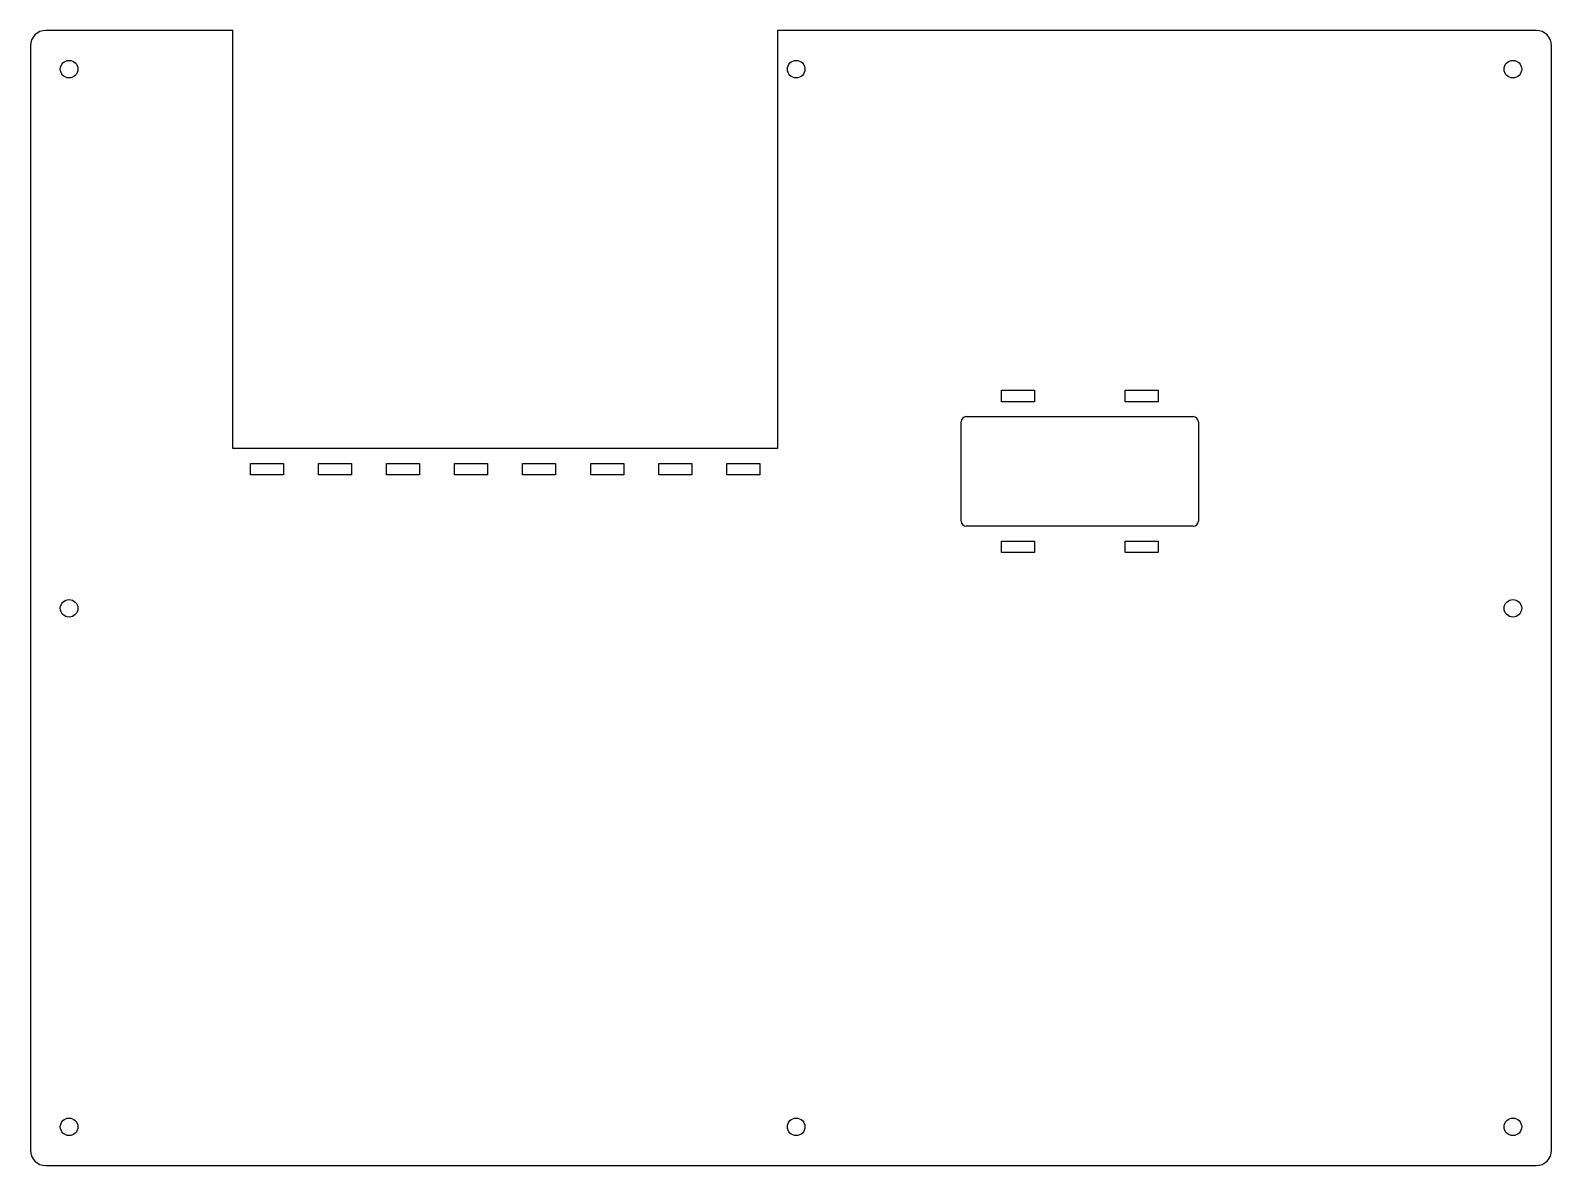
# Model space of a CAD drawing. Header units: millimetres. Extents: x 0 to 295, y 0 to 220.
import ezdxf

# ---------------------------------------------------------------- set-up
doc = ezdxf.new("R2010")
doc.units = ezdxf.units.MM

msp = doc.modelspace()

# ---------------------------------------------------------------- linework, layer by layer
for p, q in [((39.25, 220, 29), (3, 220, 29)), ((39.25, 139, 29), (39.25, 220, 29)), ((292, 220, 29), (144.85, 220, 29)), ((144.85, 220, 29), (144.85, 139, 29)), ((0, 217, 29), (0, 3, 29)), ((295, 3, 29), (295, 217, 29)), ((188.3, 148.05, 29), (188.3, 150.25, 29)), ((188.3, 150.25, 29), (194.7, 150.25, 29)), ((194.7, 148.05, 29), (188.3, 148.05, 29)), ((194.7, 150.25, 29), (194.7, 148.05, 29)), ((212.3, 148.05, 29), (212.3, 150.25, 29)), ((212.3, 150.25, 29), (218.7, 150.25, 29)), ((218.7, 148.05, 29), (212.3, 148.05, 29)), ((218.7, 150.25, 29), (218.7, 148.05, 29)), ((181.5, 145.15, 29), (225.5, 145.15, 29)), ((180.5, 124.9, 29), (180.5, 144.15, 29)), ((226.5, 144.15, 29), (226.5, 124.9, 29)), ((144.85, 139, 29), (39.25, 139, 29)), ((42.65, 133.9, 29), (42.65, 136.1, 29)), ((42.65, 136.1, 29), (49.05, 136.1, 29)), ((49.05, 136.1, 29), (49.05, 133.9, 29)), ((55.85, 133.9, 29), (55.85, 136.1, 29)), ((55.85, 136.1, 29), (62.25, 136.1, 29)), ((62.25, 136.1, 29), (62.25, 133.9, 29)), ((69.05, 133.9, 29), (69.05, 136.1, 29)), ((69.05, 136.1, 29), (75.45, 136.1, 29)), ((75.45, 136.1, 29), (75.45, 133.9, 29)), ((82.25, 133.9, 29), (82.25, 136.1, 29)), ((82.25, 136.1, 29), (88.65, 136.1, 29)), ((88.65, 136.1, 29), (88.65, 133.9, 29)), ((95.45, 133.9, 29), (95.45, 136.1, 29)), ((95.45, 136.1, 29), (101.85, 136.1, 29)), ((101.85, 136.1, 29), (101.85, 133.9, 29)), ((108.65, 133.9, 29), (108.65, 136.1, 29)), ((108.65, 136.1, 29), (115.05, 136.1, 29)), ((115.05, 136.1, 29), (115.05, 133.9, 29)), ((121.85, 133.9, 29), (121.85, 136.1, 29)), ((121.85, 136.1, 29), (128.25, 136.1, 29)), ((128.25, 136.1, 29), (128.25, 133.9, 29)), ((135.05, 133.9, 29), (135.05, 136.1, 29)), ((135.05, 136.1, 29), (141.45, 136.1, 29)), ((141.45, 136.1, 29), (141.45, 133.9, 29)), ((49.05, 133.9, 29), (42.65, 133.9, 29)), ((62.25, 133.9, 29), (55.85, 133.9, 29)), ((75.45, 133.9, 29), (69.05, 133.9, 29)), ((88.65, 133.9, 29), (82.25, 133.9, 29)), ((101.85, 133.9, 29), (95.45, 133.9, 29)), ((115.05, 133.9, 29), (108.65, 133.9, 29)), ((128.25, 133.9, 29), (121.85, 133.9, 29)), ((141.45, 133.9, 29), (135.05, 133.9, 29)), ((225.5, 123.9, 29), (181.5, 123.9, 29)), ((188.3, 118.8, 29), (188.3, 121, 29)), ((188.3, 121, 29), (194.7, 121, 29)), ((194.7, 121, 29), (194.7, 118.8, 29)), ((212.3, 118.8, 29), (212.3, 121, 29)), ((212.3, 121, 29), (218.7, 121, 29)), ((218.7, 121, 29), (218.7, 118.8, 29)), ((194.7, 118.8, 29), (188.3, 118.8, 29)), ((218.7, 118.8, 29), (212.3, 118.8, 29)), ((3, 0, 29), (292, 0, 29))]:
    msp.add_line(p, q)
for centre in [(7.5, 212.5, 29), (148.5, 212.5, 29), (287.5, 212.5, 29), (7.5, 108, 29), (287.5, 108, 29), (7.5, 7.5, 29), (148.5, 7.5, 29), (287.5, 7.5, 29)]:
    msp.add_circle(centre, 1.7)
for centre, radius, start, end in [((3, 217, 29), 3, 90, 180), ((292, 217, 29), 3, 0, 90), ((181.5, 144.15, 29), 1, 90, 180), ((225.5, 144.15, 29), 1, 0, 90), ((181.5, 124.9, 29), 1, -180, -90), ((225.5, 124.9, 29), 1, 270, 360), ((3, 3, 29), 3, -180, -90), ((292, 3, 29), 3, 270, 360)]:
    msp.add_arc(centre, radius, start, end)

doc.saveas('drawing.dxf')
